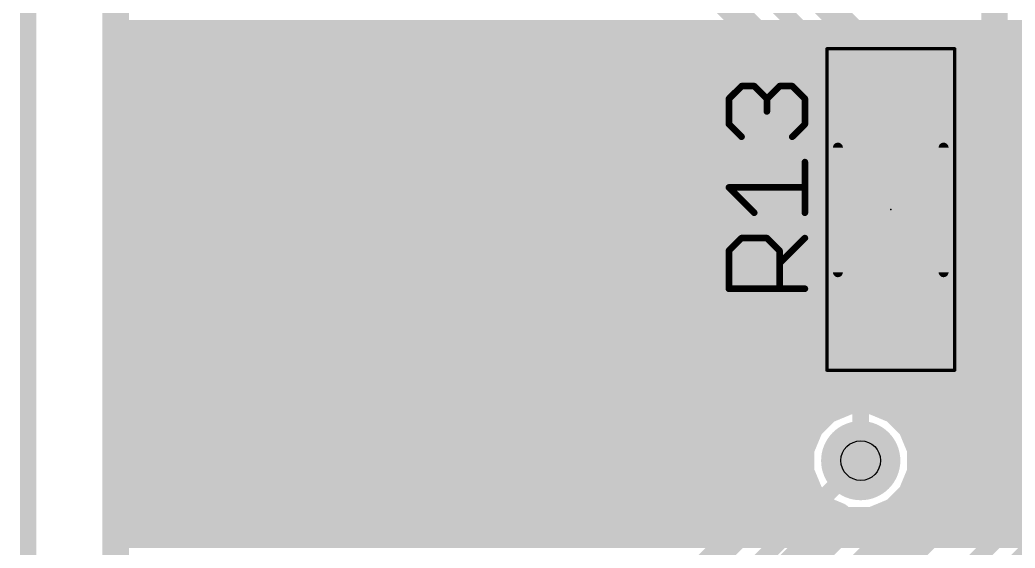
# Model space of a CAD drawing. Extents: x 0 to 10.8, y 0 to 6.1.
# Drawn here: x 6.511 to 7.113, y 4.952 to 5.272 of the extents above; entities that cross this region are included whole.
import ezdxf

# ---------------------------------------------------------------- set-up
doc = ezdxf.new("R2010")
doc.units = 0
for name, color, linetype in [('1', 22, 'CONTINUOUS'), ('116', 253, 'CONTINUOUS'), ('16', 175, 'CONTINUOUS'), ('18', 82, 'CONTINUOUS'), ('20', 7, 'CONTINUOUS'), ('23', 7, 'CONTINUOUS'), ('25', 253, 'CONTINUOUS'), ('29', 253, 'CONTINUOUS'), ('30', 253, 'CONTINUOUS'), ('31', 253, 'CONTINUOUS'), ('35', 253, 'CONTINUOUS'), ('39', 22, 'CONTINUOUS'), ('44', 253, 'CONTINUOUS'), ('51', 253, 'CONTINUOUS')]:
    doc.layers.add(name, color=color, linetype=linetype)

# ---------------------------------------------------------------- blocks, each defined once
blk = doc.blocks.new('RECT')
blk.add_solid([(-0.5, -0.5), (0.5, -0.5), (-0.5, 0.5), (0.5, 0.5)])
blk = doc.blocks.new('ROUNDV')
at = {"const_width": 0.5}
blk.add_lwpolyline([(0, -0.25, 1), (0, 0.25, 1), (0, -0.25)], format="xyb", dxfattribs=at)

msp = doc.modelspace()

# ---------------------------------------------------------------- linework, layer by layer
at = {"layer": '1'}
for points, const_width in [([(6.568744, 4.538102), (6.568744, 5.352984)], 0.016), ([(7.101, 5.326), (7.101, 5.066154)], 0.016), ([(7.019087, 5.260602), (6.975996, 5.303697)], 0.016), ([(6.955, 5.295), (7.035, 5.215)], 0.01), ([(6.934, 5.286299), (6.946299, 5.274)], 0.016), ([(6.946299, 5.274), (6.986697, 5.233606)], 0.016), ([(6.568744, 5.264), (6.956299, 5.264)], 0.016), ([(7.015693, 5.264), (7.101, 5.264)], 0.016), ([(7.080307, 5.260602), (7.019087, 5.260602)], 0.016), ([(7.089677, 5.251232), (7.080307, 5.260602)], 0.016), ([(6.568744, 5.248), (6.972299, 5.248)], 0.016), ([(7.089677, 5.174984), (7.089677, 5.251232)], 0.016), ([(7.089677, 5.248), (7.101, 5.248)], 0.016), ([(6.568744, 5.232), (6.986697, 5.232)], 0.016), ([(6.986697, 5.233606), (6.986697, 5.174984)], 0.016), ([(7.089677, 5.232), (7.101, 5.232)], 0.016), ([(6.568744, 5.216), (6.986697, 5.216)], 0.016), ([(7.035, 5.215), (7.038189, 5.21311)], 0.01), ([(7.089677, 5.216), (7.101, 5.216)], 0.016), ([(6.568744, 5.2), (6.986697, 5.2)], 0.016), ([(7.089677, 5.2), (7.101, 5.2)], 0.016), ([(6.568744, 5.184), (6.986697, 5.184)], 0.016), ([(7.089677, 5.184), (7.101, 5.184)], 0.016), ([(6.986697, 5.174984), (6.996067, 5.165614)], 0.016), ([(7.080307, 5.165614), (7.089677, 5.174984)], 0.016), ([(6.568744, 5.168), (6.993681, 5.168)], 0.016), ([(6.996067, 5.165614), (7.080307, 5.165614)], 0.016), ([(7.082693, 5.168), (7.101, 5.168)], 0.016), ([(6.568744, 5.152), (7.101, 5.152)], 0.016), ([(6.996067, 5.148634), (6.986697, 5.139264)], 0.016), ([(7.080307, 5.148634), (6.996067, 5.148634)], 0.016), ([(7.089677, 5.139264), (7.080307, 5.148634)], 0.016), ([(6.568744, 5.136), (6.986697, 5.136)], 0.016), ([(6.986697, 5.139264), (6.986697, 5.063016)], 0.016), ([(7.089677, 5.063016), (7.089677, 5.139264)], 0.016), ([(7.089677, 5.136), (7.101, 5.136)], 0.016), ([(6.568744, 5.12), (6.986697, 5.12)], 0.016), ([(7.089677, 5.12), (7.101, 5.12)], 0.016), ([(6.568744, 5.104), (6.986697, 5.104)], 0.016), ([(7.089677, 5.104), (7.101, 5.104)], 0.016), ([(7.035, 5.1), (7.038189, 5.101142)], 0.01), ([(7.02, 5.085), (7.035, 5.1)], 0.01), ([(6.568744, 5.088), (6.986697, 5.088)], 0.016), ([(7.089677, 5.088), (7.101, 5.088)], 0.016), ([(7.02, 5.005), (7.02, 5.085)], 0.01), ([(6.568744, 5.072), (6.986697, 5.072)], 0.016), ([(7.089677, 5.072), (7.101, 5.072)], 0.016), ([(6.986697, 5.063016), (6.996067, 5.053646)], 0.016), ([(7.101, 5.066154), (7.053362, 5.018512)], 0.016), ([(7.080307, 5.053646), (7.089677, 5.063016)], 0.016), ([(6.568744, 5.056), (6.993713, 5.056)], 0.016), ([(6.9, 4.81), (7.14, 5.05)], 0.032), ([(7.082661, 5.056), (7.09085, 5.056)], 0.016), ([(6.996067, 5.053646), (6.999, 5.053646)], 0.016), ([(6.999, 5.053646), (6.999, 5.034909)], 0.016), ([(7.040996, 5.034909), (7.040996, 5.053646)], 0.016), ([(7.040996, 5.053646), (7.080307, 5.053646)], 0.016), ([(6.568744, 5.04), (6.999, 5.04)], 0.016), ([(7.040996, 5.04), (7.07485, 5.04)], 0.016), ([(6.999, 5.034909), (6.98948, 5.02539)], 0.016), ([(7.050516, 5.02539), (7.040996, 5.034909)], 0.016), ([(6.915, 4.77), (7.175, 5.03)], 0.01), ([(6.98948, 5.02539), (6.984, 5.012161)], 0.016), ([(7.053362, 5.018512), (7.050516, 5.02539)], 0.016), ([(6.568744, 5.024), (6.988906, 5.024)], 0.016), ([(6.935996, 4.761299), (7.195996, 5.021299)], 0.016), ([(7.051094, 5.024), (7.05885, 5.024)], 0.016), ([(6.568744, 5.008), (6.984, 5.008)], 0.016), ([(6.984, 5.012161), (6.984, 4.997835)], 0.016), ([(6.984, 4.997835), (6.98948, 4.984606)], 0.016), ([(6.568744, 4.992), (6.986413, 4.992)], 0.016), ([(6.98948, 4.984606), (6.999606, 4.97448)], 0.016), ([(6.568744, 4.976), (6.998087, 4.976)], 0.016), ([(7.006484, 4.971634), (6.883843, 4.848996)], 0.016), ([(6.999606, 4.97448), (7.006484, 4.971634)], 0.016), ([(6.568744, 4.96), (6.99485, 4.96)], 0.016)]:
    msp.add_lwpolyline(points, dxfattribs=dict(at, const_width=const_width))
for points, const_width in [([(6.949128, 5.276829, 1), (6.943471, 5.271171)], 0.008), ([(6.943471, 5.271172, 1), (6.949128, 5.276828)], 0.008), ([(6.568744, 5.268, 1), (6.568744, 5.26)], 0.008), ([(6.956299, 5.26, 1), (6.956299, 5.268)], 0.008), ([(7.015693, 5.268, 1), (7.015693, 5.26)], 0.008), ([(7.019087, 5.264602, 1), (7.019087, 5.256602)], 0.008), ([(7.083136, 5.263431, 1), (7.077479, 5.257774)], 0.008), ([(7.080307, 5.256602, 1), (7.080307, 5.264602)], 0.008), ([(7.101, 5.26, 1), (7.101, 5.268)], 0.008), ([(7.016258, 5.257774, 1), (7.021915, 5.263431)], 0.008), ([(6.568744, 5.252, 1), (6.568744, 5.244)], 0.008), ([(6.972299, 5.244, 1), (6.972299, 5.252)], 0.008), ([(7.093677, 5.251232, 1), (7.085677, 5.251232)], 0.008), ([(7.089677, 5.252, 1), (7.089677, 5.244)], 0.008), ([(7.086849, 5.248404, 1), (7.092506, 5.254061)], 0.008), ([(7.101, 5.244, 1), (7.101, 5.252)], 0.008), ([(6.568744, 5.236, 1), (6.568744, 5.228)], 0.008), ([(6.990697, 5.233606, 1), (6.982697, 5.233606)], 0.008), ([(6.983869, 5.230778, 1), (6.989525, 5.236435)], 0.008), ([(6.986697, 5.228, 1), (6.986697, 5.236)], 0.008), ([(7.089677, 5.236, 1), (7.089677, 5.228)], 0.008), ([(7.101, 5.228, 1), (7.101, 5.236)], 0.008), ([(6.568744, 5.22, 1), (6.568744, 5.212)], 0.008), ([(6.986697, 5.212, 1), (6.986697, 5.22)], 0.008), ([(7.036275, 5.217151, 1), (7.033725, 5.212849)], 0.005), ([(7.089677, 5.22, 1), (7.089677, 5.212)], 0.008), ([(7.101, 5.212, 1), (7.101, 5.22)], 0.008), ([(7.033232, 5.213232, 1), (7.036768, 5.216768)], 0.005), ([(7.036914, 5.21096, 1), (7.039463, 5.215261)], 0.005), ([(6.568744, 5.204, 1), (6.568744, 5.196)], 0.008), ([(6.986697, 5.196, 1), (6.986697, 5.204)], 0.008), ([(7.089677, 5.204, 1), (7.089677, 5.196)], 0.008), ([(7.101, 5.196, 1), (7.101, 5.204)], 0.008), ([(6.568744, 5.188, 1), (6.568744, 5.18)], 0.008), ([(6.986697, 5.18, 1), (6.986697, 5.188)], 0.008), ([(7.089677, 5.188, 1), (7.089677, 5.18)], 0.008), ([(7.101, 5.18, 1), (7.101, 5.188)], 0.008), ([(6.989525, 5.177813, 1), (6.983868, 5.172156)], 0.008), ([(6.982697, 5.174984, 1), (6.990697, 5.174984)], 0.008), ([(7.085677, 5.174984, 1), (7.093677, 5.174984)], 0.008), ([(7.092506, 5.172156, 1), (7.086849, 5.177813)], 0.008), ([(6.568744, 5.172, 1), (6.568744, 5.164)], 0.008), ([(6.996067, 5.169614, 1), (6.996067, 5.161614)], 0.008), ([(6.993239, 5.162786, 1), (6.998895, 5.168443)], 0.008), ([(6.993681, 5.164, 1), (6.993681, 5.172)], 0.008), ([(7.077479, 5.168443, 1), (7.083136, 5.162786)], 0.008), ([(7.082693, 5.172, 1), (7.082693, 5.164)], 0.008), ([(7.080307, 5.161614, 1), (7.080307, 5.169614)], 0.008), ([(7.101, 5.164, 1), (7.101, 5.172)], 0.008), ([(6.568744, 5.156, 1), (6.568744, 5.148)], 0.008), ([(7.101, 5.148, 1), (7.101, 5.156)], 0.008), ([(6.996067, 5.152634, 1), (6.996067, 5.144634)], 0.008), ([(6.998895, 5.145805, 1), (6.993239, 5.151462)], 0.008), ([(7.083136, 5.151462, 1), (7.077479, 5.145805)], 0.008), ([(7.080307, 5.144634, 1), (7.080307, 5.152634)], 0.008), ([(6.568744, 5.14, 1), (6.568744, 5.132)], 0.008), ([(6.983868, 5.142092, 1), (6.989525, 5.136435)], 0.008), ([(6.990697, 5.139264, 1), (6.982697, 5.139264)], 0.008), ([(6.986697, 5.132, 1), (6.986697, 5.14)], 0.008), ([(7.093677, 5.139264, 1), (7.085677, 5.139264)], 0.008), ([(7.089677, 5.14, 1), (7.089677, 5.132)], 0.008), ([(7.086849, 5.136435, 1), (7.092506, 5.142092)], 0.008), ([(7.101, 5.132, 1), (7.101, 5.14)], 0.008), ([(6.568744, 5.124, 1), (6.568744, 5.116)], 0.008), ([(6.986697, 5.116, 1), (6.986697, 5.124)], 0.008), ([(7.089677, 5.124, 1), (7.089677, 5.116)], 0.008), ([(7.101, 5.116, 1), (7.101, 5.124)], 0.008), ([(6.568744, 5.108, 1), (6.568744, 5.1)], 0.008), ([(6.986697, 5.1, 1), (6.986697, 5.108)], 0.008), ([(7.089677, 5.108, 1), (7.089677, 5.1)], 0.008), ([(7.101, 5.1, 1), (7.101, 5.108)], 0.008), ([(7.039032, 5.098788, 1), (7.037346, 5.103495)], 0.005), ([(7.034157, 5.102354, 1), (7.035843, 5.097646)], 0.005), ([(7.036768, 5.098232, 1), (7.033232, 5.101768)], 0.005), ([(6.568744, 5.092, 1), (6.568744, 5.084)], 0.008), ([(6.986697, 5.084, 1), (6.986697, 5.092)], 0.008), ([(7.089677, 5.092, 1), (7.089677, 5.084)], 0.008), ([(7.101, 5.084, 1), (7.101, 5.092)], 0.008), ([(7.0225, 5.085, 1), (7.0175, 5.085)], 0.005), ([(7.018232, 5.086768, 1), (7.021768, 5.083232)], 0.005), ([(6.568744, 5.076, 1), (6.568744, 5.068)], 0.008), ([(6.986697, 5.068, 1), (6.986697, 5.076)], 0.008), ([(7.089677, 5.076, 1), (7.089677, 5.068)], 0.008), ([(7.101, 5.068, 1), (7.101, 5.076)], 0.008), ([(6.989525, 5.065844, 1), (6.983868, 5.060187)], 0.008), ([(7.092506, 5.060187, 1), (7.086849, 5.065844)], 0.008), ([(7.097, 5.066154, 1), (7.105, 5.066154)], 0.008), ([(7.103829, 5.063325, 1), (7.098171, 5.068982)], 0.008), ([(6.568744, 5.06, 1), (6.568744, 5.052)], 0.008), ([(6.982697, 5.063016, 1), (6.990697, 5.063016)], 0.008), ([(6.993713, 5.052, 1), (6.993713, 5.06)], 0.008), ([(7.082661, 5.06, 1), (7.082661, 5.052)], 0.008), ([(7.085677, 5.063016, 1), (7.093677, 5.063016)], 0.008), ([(7.09085, 5.052, 1), (7.09085, 5.06)], 0.008), ([(6.996067, 5.057646, 1), (6.996067, 5.049646)], 0.008), ([(6.993239, 5.050817, 1), (6.998895, 5.056474)], 0.008), ([(7.003, 5.053646, 1), (6.995, 5.053646)], 0.008), ([(6.999, 5.049646, 1), (6.999, 5.057646)], 0.008), ([(7.044996, 5.053646, 1), (7.036996, 5.053646)], 0.008), ([(7.040996, 5.057646, 1), (7.040996, 5.049646)], 0.008), ([(7.077479, 5.056474, 1), (7.083136, 5.050817)], 0.008), ([(7.080307, 5.049646, 1), (7.080307, 5.057646)], 0.008), ([(6.568744, 5.044, 1), (6.568744, 5.036)], 0.008), ([(6.999, 5.036, 1), (6.999, 5.044)], 0.008), ([(7.040996, 5.044, 1), (7.040996, 5.036)], 0.008), ([(7.07485, 5.036, 1), (7.07485, 5.044)], 0.008), ([(7.001828, 5.032081, 1), (6.996172, 5.037738)], 0.008), ([(7.043824, 5.037738, 1), (7.038168, 5.032081)], 0.008), ([(6.993176, 5.023859, 1), (6.985785, 5.026921)], 0.008), ([(6.995, 5.034909, 1), (7.003, 5.034909)], 0.008), ([(7.036996, 5.034909, 1), (7.044996, 5.034909)], 0.008), ([(7.054212, 5.026919, 1), (7.04682, 5.02386)], 0.008), ([(6.568744, 5.028, 1), (6.568744, 5.02)], 0.008), ([(6.986652, 5.028218, 1), (6.992309, 5.022561)], 0.008), ([(6.988906, 5.02, 1), (6.988906, 5.028)], 0.008), ([(7.051094, 5.028, 1), (7.051094, 5.02)], 0.008), ([(7.047687, 5.022561, 1), (7.053344, 5.028218)], 0.008), ([(7.05885, 5.02, 1), (7.05885, 5.028)], 0.008), ([(7.050534, 5.02134, 1), (7.056191, 5.015684)], 0.008), ([(7.049666, 5.016982, 1), (7.057058, 5.020041)], 0.008), ([(6.568744, 5.012, 1), (6.568744, 5.004)], 0.008), ([(6.988, 5.012161, 1), (6.98, 5.012161)], 0.008), ([(6.980305, 5.013692, 1), (6.987695, 5.01063)], 0.008), ([(6.984, 5.004, 1), (6.984, 5.012)], 0.008), ([(6.987695, 4.999366, 1), (6.980305, 4.996304)], 0.008), ([(7.0175, 5.005, 1), (7.0225, 5.005)], 0.005), ([(6.568744, 4.996, 1), (6.568744, 4.988)], 0.008), ([(6.98, 4.997835, 1), (6.988, 4.997835)], 0.008), ([(6.986413, 4.988, 1), (6.986413, 4.996)], 0.008), ([(6.992309, 4.987435, 1), (6.986652, 4.981778)], 0.008), ([(6.985785, 4.983075, 1), (6.993176, 4.986137)], 0.008), ([(6.568744, 4.98, 1), (6.568744, 4.972)], 0.008), ([(7.001136, 4.978176, 1), (6.998077, 4.970784)], 0.008), ([(6.996778, 4.971652, 1), (7.002435, 4.977309)], 0.008), ([(6.998087, 4.972, 1), (6.998087, 4.98)], 0.008), ([(7.009313, 4.968805, 1), (7.003656, 4.974462)], 0.008), ([(7.004955, 4.967938, 1), (7.008014, 4.97533)], 0.008), ([(6.568744, 4.964, 1), (6.568744, 4.956)], 0.008), ([(6.99485, 4.956, 1), (6.99485, 4.964)], 0.008)]:
    msp.add_lwpolyline(points, format="xyb", dxfattribs=dict(at, const_width=const_width))
at = {"layer": '116', "const_width": 0.008071}
msp.add_lwpolyline([(7.02, 4.995079, 1), (7.02, 5.014921, 1), (7.02, 4.995079)], format="xyb", dxfattribs=at)
at = {"layer": '16'}
for points, const_width in [([(6.568744, 4.538102), (6.568744, 5.352984)], 0.016), ([(6.568744, 5.264), (7.225189, 5.264)], 0.016), ([(6.568744, 5.248), (8.093248, 5.248)], 0.016), ([(6.568744, 5.232), (8.099874, 5.232)], 0.016), ([(6.568744, 5.216), (8.112791, 5.216)], 0.016), ([(6.568744, 5.2), (8.133772, 5.2)], 0.016), ([(6.568744, 5.184), (9.49424, 5.184)], 0.016), ([(6.568744, 5.168), (9.49424, 5.168)], 0.016), ([(6.568744, 5.152), (9.49424, 5.152)], 0.016), ([(6.568744, 5.136), (9.49424, 5.136)], 0.016), ([(6.568744, 5.12), (9.49424, 5.12)], 0.016), ([(6.568744, 5.104), (9.49424, 5.104)], 0.016), ([(6.568744, 5.088), (9.49424, 5.088)], 0.016), ([(6.568744, 5.072), (9.49424, 5.072)], 0.016), ([(6.568744, 5.056), (9.49424, 5.056)], 0.016), ([(6.568744, 5.04), (7.010433, 5.04)], 0.016), ([(7.012835, 5.040996), (6.999606, 5.035516)], 0.016), ([(7.027161, 5.040996), (7.012835, 5.040996)], 0.016), ([(7.04039, 5.035516), (7.027161, 5.040996)], 0.016), ([(7.029567, 5.04), (9.49424, 5.04)], 0.016), ([(6.999606, 5.035516), (6.98948, 5.02539)], 0.016), ([(7.050516, 5.02539), (7.04039, 5.035516)], 0.016), ([(6.98948, 5.02539), (6.984, 5.012161)], 0.016), ([(7.055996, 5.012161), (7.050516, 5.02539)], 0.016), ([(6.568744, 5.024), (6.988906, 5.024)], 0.016), ([(7.051094, 5.024), (9.49424, 5.024)], 0.016), ([(6.568744, 5.008), (6.984, 5.008)], 0.016), ([(6.984, 5.012161), (6.984, 4.998697)], 0.016), ([(7.055996, 4.997835), (7.055996, 5.012161)], 0.016), ([(7.055996, 5.008), (9.49424, 5.008)], 0.016), ([(6.78, 4.765), (7.02, 5.005)], 0.01), ([(6.984, 4.998697), (6.771299, 4.785996)], 0.016), ([(7.050516, 4.984606), (7.055996, 4.997835)], 0.016), ([(6.568744, 4.992), (6.977303, 4.992)], 0.016), ([(7.053579, 4.992), (9.49424, 4.992)], 0.016), ([(7.04039, 4.97448), (7.050516, 4.984606)], 0.016), ([(6.568744, 4.976), (6.961303, 4.976)], 0.016), ([(7.027161, 4.969), (7.04039, 4.97448)], 0.016), ([(7.041909, 4.976), (9.49424, 4.976)], 0.016), ([(6.805299, 4.760606), (7.013697, 4.969)], 0.016), ([(7.013697, 4.969), (7.027161, 4.969)], 0.016), ([(6.568744, 4.96), (6.945303, 4.96)], 0.016), ([(7.004693, 4.96), (9.49424, 4.96)], 0.016)]:
    msp.add_lwpolyline(points, dxfattribs=dict(at, const_width=const_width))
for points, const_width in [([(6.568744, 5.268, 1), (6.568744, 5.26)], 0.008), ([(6.568744, 5.252, 1), (6.568744, 5.244)], 0.008), ([(6.568744, 5.236, 1), (6.568744, 5.228)], 0.008), ([(6.568744, 5.22, 1), (6.568744, 5.212)], 0.008), ([(6.568744, 5.204, 1), (6.568744, 5.196)], 0.008), ([(6.568744, 5.188, 1), (6.568744, 5.18)], 0.008), ([(6.568744, 5.172, 1), (6.568744, 5.164)], 0.008), ([(6.568744, 5.156, 1), (6.568744, 5.148)], 0.008), ([(6.568744, 5.14, 1), (6.568744, 5.132)], 0.008), ([(6.568744, 5.124, 1), (6.568744, 5.116)], 0.008), ([(6.568744, 5.108, 1), (6.568744, 5.1)], 0.008), ([(6.568744, 5.092, 1), (6.568744, 5.084)], 0.008), ([(6.568744, 5.076, 1), (6.568744, 5.068)], 0.008), ([(6.568744, 5.06, 1), (6.568744, 5.052)], 0.008), ([(6.568744, 5.044, 1), (6.568744, 5.036)], 0.008), ([(7.012835, 5.044996, 1), (7.012835, 5.036996)], 0.008), ([(7.010433, 5.036, 1), (7.010433, 5.044)], 0.008), ([(7.014366, 5.037301, 1), (7.011304, 5.044691)], 0.008), ([(7.028692, 5.044691, 1), (7.02563, 5.037301)], 0.008), ([(7.029567, 5.044, 1), (7.029567, 5.036)], 0.008), ([(7.027161, 5.036996, 1), (7.027161, 5.044996)], 0.008), ([(6.998075, 5.039211, 1), (7.001137, 5.03182)], 0.008), ([(7.002435, 5.032687, 1), (6.996778, 5.038344)], 0.008), ([(7.043218, 5.038344, 1), (7.037561, 5.032687)], 0.008), ([(7.038859, 5.03182, 1), (7.041921, 5.039211)], 0.008), ([(6.993176, 5.023859, 1), (6.985785, 5.026921)], 0.008), ([(7.054211, 5.026921, 1), (7.04682, 5.023859)], 0.008), ([(6.568744, 5.028, 1), (6.568744, 5.02)], 0.008), ([(6.986652, 5.028218, 1), (6.992309, 5.022561)], 0.008), ([(6.988906, 5.02, 1), (6.988906, 5.028)], 0.008), ([(7.051094, 5.028, 1), (7.051094, 5.02)], 0.008), ([(7.047687, 5.022561, 1), (7.053344, 5.028218)], 0.008), ([(6.568744, 5.012, 1), (6.568744, 5.004)], 0.008), ([(6.988, 5.012161, 1), (6.98, 5.012161)], 0.008), ([(6.980305, 5.013692, 1), (6.987695, 5.01063)], 0.008), ([(6.984, 5.004, 1), (6.984, 5.012)], 0.008), ([(7.059996, 5.012161, 1), (7.051996, 5.012161)], 0.008), ([(7.055996, 5.012, 1), (7.055996, 5.004)], 0.008), ([(7.052301, 5.01063, 1), (7.059691, 5.013692)], 0.008), ([(7.021768, 5.003232, 1), (7.018232, 5.006768)], 0.005), ([(6.986828, 4.995868, 1), (6.981172, 5.001525)], 0.008), ([(7.059691, 4.996304, 1), (7.052301, 4.999366)], 0.008), ([(6.568744, 4.996, 1), (6.568744, 4.988)], 0.008), ([(6.977303, 4.988, 1), (6.977303, 4.996)], 0.008), ([(6.98, 4.998697, 1), (6.988, 4.998697)], 0.008), ([(7.053579, 4.996, 1), (7.053579, 4.988)], 0.008), ([(7.051996, 4.997835, 1), (7.059996, 4.997835)], 0.008), ([(7.053344, 4.981778, 1), (7.047687, 4.987435)], 0.008), ([(7.04682, 4.986137, 1), (7.054211, 4.983075)], 0.008), ([(6.568744, 4.98, 1), (6.568744, 4.972)], 0.008), ([(6.961303, 4.972, 1), (6.961303, 4.98)], 0.008), ([(7.037561, 4.977309, 1), (7.043218, 4.971652)], 0.008), ([(7.041909, 4.98, 1), (7.041909, 4.972)], 0.008), ([(7.041921, 4.970785, 1), (7.038859, 4.978176)], 0.008), ([(7.013697, 4.973, 1), (7.013697, 4.965)], 0.008), ([(7.016525, 4.966172, 1), (7.010868, 4.971828)], 0.008), ([(7.02563, 4.972695, 1), (7.028692, 4.965305)], 0.008), ([(7.027161, 4.965, 1), (7.027161, 4.973)], 0.008), ([(6.568744, 4.964, 1), (6.568744, 4.956)], 0.008), ([(6.945303, 4.956, 1), (6.945303, 4.964)], 0.008), ([(7.004693, 4.964, 1), (7.004693, 4.956)], 0.008)]:
    msp.add_lwpolyline(points, format="xyb", dxfattribs=dict(at, const_width=const_width))
at = {"layer": '20', "const_width": 0.01}
msp.add_lwpolyline([(6.515748, 6.082677), (6.515748, 4.527559)], dxfattribs=at)
at = {"layer": '23'}
msp.add_point((7.038189, 5.157126), dxfattribs=at)
at = {"layer": '25', "const_width": 0.004}
for points in [[(6.940154, 5.224213), (6.947827, 5.231886)], [(6.947827, 5.231886), (6.9555, 5.231886)], [(6.9555, 5.231886), (6.963173, 5.224213)], [(6.963173, 5.224213), (6.970846, 5.231886)], [(6.970846, 5.231886), (6.97852, 5.231886)], [(6.97852, 5.231886), (6.986189, 5.224213)], [(6.940154, 5.208866), (6.940154, 5.224213)], [(6.963173, 5.224213), (6.963173, 5.216539)], [(6.986189, 5.224213), (6.986189, 5.208866)], [(6.947827, 5.201197), (6.940154, 5.208866)], [(6.986189, 5.208866), (6.97852, 5.201197)], [(6.986189, 5.155161), (6.986189, 5.18585)], [(6.9555, 5.155161), (6.940154, 5.170504)], [(6.940154, 5.170504), (6.986189, 5.170504)], [(6.940154, 5.132142), (6.947827, 5.139815)], [(6.947827, 5.139815), (6.963173, 5.139815)], [(6.963173, 5.139815), (6.970846, 5.132142)], [(6.970846, 5.124469), (6.986189, 5.139815)], [(6.940154, 5.109126), (6.940154, 5.132142)], [(6.970846, 5.132142), (6.970846, 5.109126)], [(6.986189, 5.109126), (6.940154, 5.109126)]]:
    msp.add_lwpolyline(points, dxfattribs=at)
at = {"layer": '25', "const_width": 0.002}
for points in [[(6.947827, 5.232886, 1), (6.947827, 5.230886)], [(6.948534, 5.231179, 1), (6.94712, 5.232593)], [(6.956207, 5.232593, 1), (6.954793, 5.231179)], [(6.9555, 5.230886, 1), (6.9555, 5.232886)], [(6.970846, 5.232886, 1), (6.970846, 5.230886)], [(6.971554, 5.231179, 1), (6.970139, 5.232593)], [(6.979227, 5.232593, 1), (6.977812, 5.231179)], [(6.97852, 5.230886, 1), (6.97852, 5.232886)], [(6.939446, 5.22492, 1), (6.940861, 5.223505)], [(6.941154, 5.224213, 1), (6.939154, 5.224213)], [(6.964173, 5.224213, 1), (6.962173, 5.224213)], [(6.962466, 5.22492, 1), (6.96388, 5.223505)], [(6.962466, 5.223505, 1), (6.96388, 5.22492)], [(6.987189, 5.224213, 1), (6.985189, 5.224213)], [(6.985482, 5.223506, 1), (6.986896, 5.22492)], [(6.962173, 5.216539, 1), (6.964173, 5.216539)], [(6.94086, 5.209573, 1), (6.939447, 5.208159)], [(6.939154, 5.208866, 1), (6.941154, 5.208866)], [(6.985189, 5.208866, 1), (6.987189, 5.208866)], [(6.986896, 5.208159, 1), (6.985482, 5.209573)], [(6.94712, 5.20049, 1), (6.948534, 5.201904)], [(6.977813, 5.201904, 1), (6.979227, 5.20049)], [(6.987189, 5.18585, 1), (6.985189, 5.18585)], [(6.940861, 5.171211, 1), (6.939447, 5.169797)], [(6.940154, 5.171504, 1), (6.940154, 5.169504)], [(6.986189, 5.169504, 1), (6.986189, 5.171504)], [(6.954793, 5.154454, 1), (6.956207, 5.155869)], [(6.985189, 5.155161, 1), (6.987189, 5.155161)], [(6.947827, 5.140815, 1), (6.947827, 5.138815)], [(6.948534, 5.139108, 1), (6.94712, 5.140522)], [(6.96388, 5.140522, 1), (6.962466, 5.139108)], [(6.963173, 5.138815, 1), (6.963173, 5.140815)], [(6.986896, 5.139108, 1), (6.985482, 5.140522)], [(6.939446, 5.132849, 1), (6.940861, 5.131435)], [(6.941154, 5.132142, 1), (6.939154, 5.132142)], [(6.971846, 5.132142, 1), (6.969846, 5.132142)], [(6.970139, 5.131435, 1), (6.971554, 5.132849)], [(6.970139, 5.125176, 1), (6.971554, 5.123761)], [(6.940154, 5.110126, 1), (6.940154, 5.108126)], [(6.939154, 5.109126, 1), (6.941154, 5.109126)], [(6.969846, 5.109126, 1), (6.971846, 5.109126)], [(6.986189, 5.108126, 1), (6.986189, 5.110126)]]:
    msp.add_lwpolyline(points, format="xyb", dxfattribs=at)
at = {"layer": '39', "const_width": 0.002}
for points in [[(6.999488, 5.059764), (6.999488, 5.254488)], [(6.999488, 5.254488), (7.07689, 5.254488)], [(7.07689, 5.254488), (7.07689, 5.059764)], [(7.07689, 5.059764), (6.999488, 5.059764)]]:
    msp.add_lwpolyline(points, dxfattribs=at)
at = {"layer": '39', "const_width": 0.001}
for points in [[(6.999988, 5.254488, 1), (6.998988, 5.254488)], [(6.999488, 5.254988, 1), (6.999488, 5.253988)], [(7.07739, 5.254488, 1), (7.07639, 5.254488)], [(7.07689, 5.253988, 1), (7.07689, 5.254988)], [(6.999488, 5.060264, 1), (6.999488, 5.059264)], [(6.998988, 5.059764, 1), (6.999988, 5.059764)], [(7.07639, 5.059764, 1), (7.07739, 5.059764)], [(7.07689, 5.059264, 1), (7.07689, 5.060264)]]:
    msp.add_lwpolyline(points, format="xyb", dxfattribs=at)
at = {"layer": '44'}
msp.add_circle((7.02, 5.005), 0.012, dxfattribs=at)
at = {"layer": '51', "const_width": 0.006}
for points in [[(7.006189, 5.194626), (7.006189, 5.119126)], [(7.070189, 5.194626), (7.070189, 5.119126)]]:
    msp.add_lwpolyline(points, dxfattribs=at)
at = {"layer": '51', "const_width": 0.003}
for points in [[(7.007689, 5.194626, 1), (7.004689, 5.194626)], [(7.071689, 5.194626, 1), (7.068689, 5.194626)], [(7.004689, 5.119126, 1), (7.007689, 5.119126)], [(7.068689, 5.119126, 1), (7.071689, 5.119126)]]:
    msp.add_lwpolyline(points, format="xyb", dxfattribs=at)

# ---------------------------------------------------------------- block references
at = {"layer": '1', "xscale": 0.062992, "yscale": 0.070984, "rotation": 90}
for p in [(7.038189, 5.21311), (7.038189, 5.101142)]:
    msp.add_blockref('RECT', p, dxfattribs=at)
at = {"layer": '18', "xscale": 0.04, "yscale": 0.04}
msp.add_blockref('ROUNDV', (7.02, 5.005), dxfattribs=at)
msp.add_blockref('ROUNDV', (7.02, 5.005), dxfattribs=at)
at = {"layer": '29', "xscale": 0.070992, "yscale": 0.078984, "rotation": 90}
for p in [(7.038189, 5.21311), (7.038189, 5.101142)]:
    msp.add_blockref('RECT', p, dxfattribs=at)
at = {"layer": '29', "xscale": 0.048, "yscale": 0.048}
msp.add_blockref('ROUNDV', (7.02, 5.005), dxfattribs=at)
at = {"layer": '30', "xscale": 0.048, "yscale": 0.048}
msp.add_blockref('ROUNDV', (7.02, 5.005), dxfattribs=at)
at = {"layer": '31', "xscale": 0.062992, "yscale": 0.070984, "rotation": 90}
for p in [(7.038189, 5.21311), (7.038189, 5.101142)]:
    msp.add_blockref('RECT', p, dxfattribs=at)
at = {"layer": '35', "xscale": 0.023622, "yscale": 0.055118, "rotation": 90}
msp.add_blockref('RECT', (7.038189, 5.157126), dxfattribs=at)
at = {"layer": '51', "xscale": 0.029, "yscale": 0.069, "rotation": 90}
for p in [(7.038189, 5.209126), (7.038189, 5.105126)]:
    msp.add_blockref('RECT', p, dxfattribs=at)

doc.saveas('drawing.dxf')
